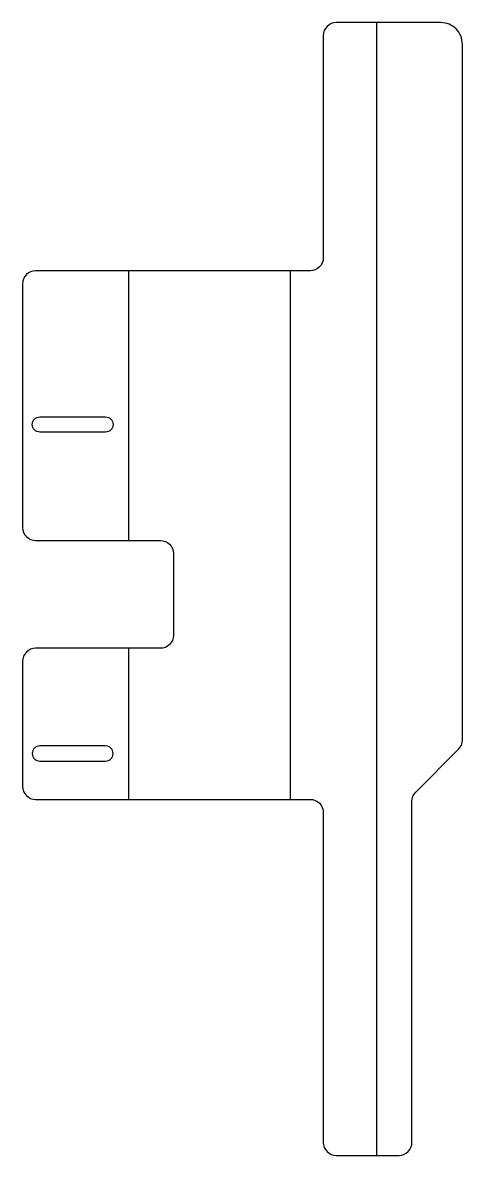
# Model space of a CAD drawing. Extents: x -124 to 80, y -262 to 262.
import ezdxf

# ---------------------------------------------------------------- set-up
doc = ezdxf.new("R2010")
doc.units = 0

msp = doc.modelspace()

# ---------------------------------------------------------------- linework, layer by layer
at = {"layer": '1'}
for points in [[(79.85, 252.5, 0.414214), (69.85, 262.5), (21.33, 262.5, 0.414214), (15.33, 256.5), (15.33, 153.5, -0.414214), (9.33, 147.5), (-118.14, 147.5, 0.414214), (-124.14, 141.5), (-124.14, 28.5, 0.414214), (-118.14, 22.5), (-60.2, 22.5, -0.414214), (-54.2, 16.5), (-54.2, -21.5, -0.414214), (-60.2, -27.5), (-118.14, -27.5, 0.414214), (-124.14, -33.5), (-124.14, -91.5, 0.414214), (-118.14, -97.5), (9.33, -97.5, -0.414214), (15.33, -103.5), (15.33, -256.5, 0.414214), (21.33, -262.5), (50.47, -262.5, 0.414214), (56.47, -256.5), (56.47, -98.36, -0.198912), (58.23, -94.12), (78.1, -74.26, 0.198912), (79.85, -70.01)], [(-85.69, 79.75, -1), (-85.69, 72.75), (-116.14, 72.75, -1), (-116.14, 79.75)], [(-85.69, -72.75), (-116.14, -72.75, 1), (-116.14, -79.75), (-85.69, -79.75, 1)]]:
    msp.add_lwpolyline(points, format="xyb", close=True, dxfattribs=at)
at = {"layer": '2'}
for p, q in [((40.09, 262.5), (40.09, -262.5)), ((-74.81, 22.5), (-74.81, 147.5)), ((0.17, -97.5), (0.17, 147.5)), ((-74.81, -97.5), (-74.81, -27.5))]:
    msp.add_line(p, q, dxfattribs=at)

doc.saveas('drawing.dxf')
